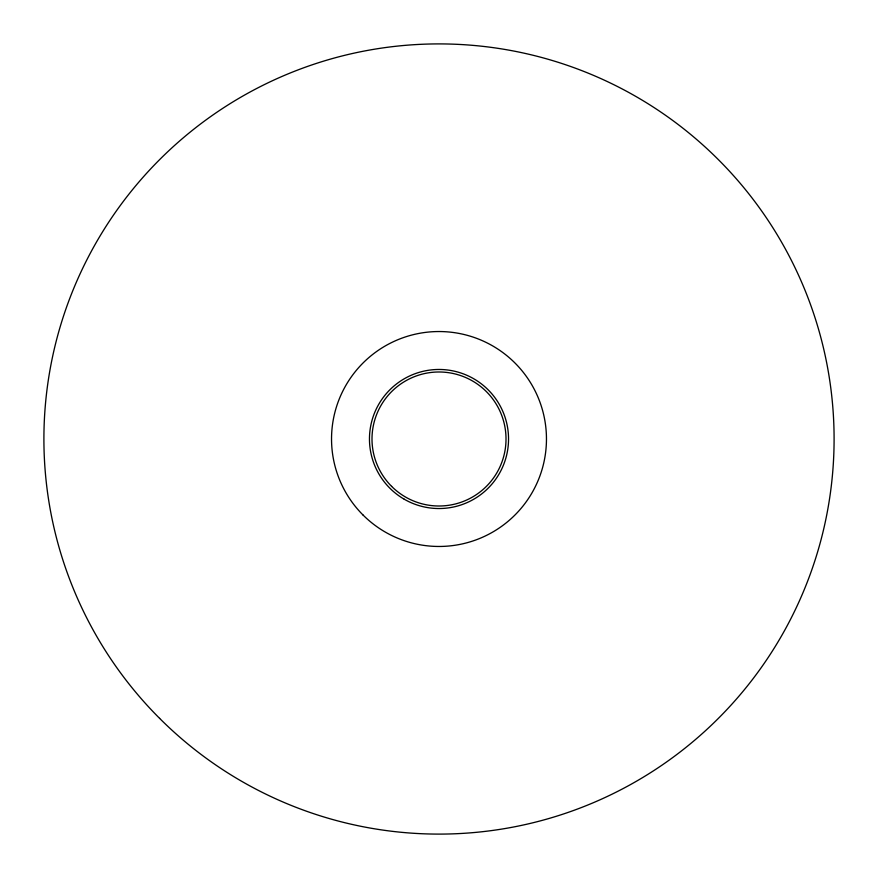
<?xml version="1.0" encoding="UTF-8"?>
<svg xmlns="http://www.w3.org/2000/svg" width="878" height="878" viewBox="0 0 878 878"><rect width="100%" height="100%" fill="white"/><g stroke="black" fill="none" stroke-linecap="round" stroke-linejoin="round"><path stroke-width="1.32" d="M159.62 718.38A395.1 395.1 0 0 0 820.634 541.254A395.1 395.1 0 0 0 336.746 57.366A395.1 395.1 0 0 0 159.62 718.38M363.009 514.991A107.467 107.467 0 0 0 542.802 466.811A107.467 107.467 0 0 0 411.189 335.198A107.467 107.467 0 0 0 363.009 514.991M404.231 499.22A69.538 69.538 0 0 0 508.538 439A69.538 69.538 0 0 0 404.231 378.78A69.538 69.538 0 0 0 404.231 499.22M391.621 486.379A67.013 67.013 0 0 0 503.731 456.34A67.013 67.013 0 0 0 421.659 374.269A67.013 67.013 0 0 0 391.621 486.379"/></g></svg>
